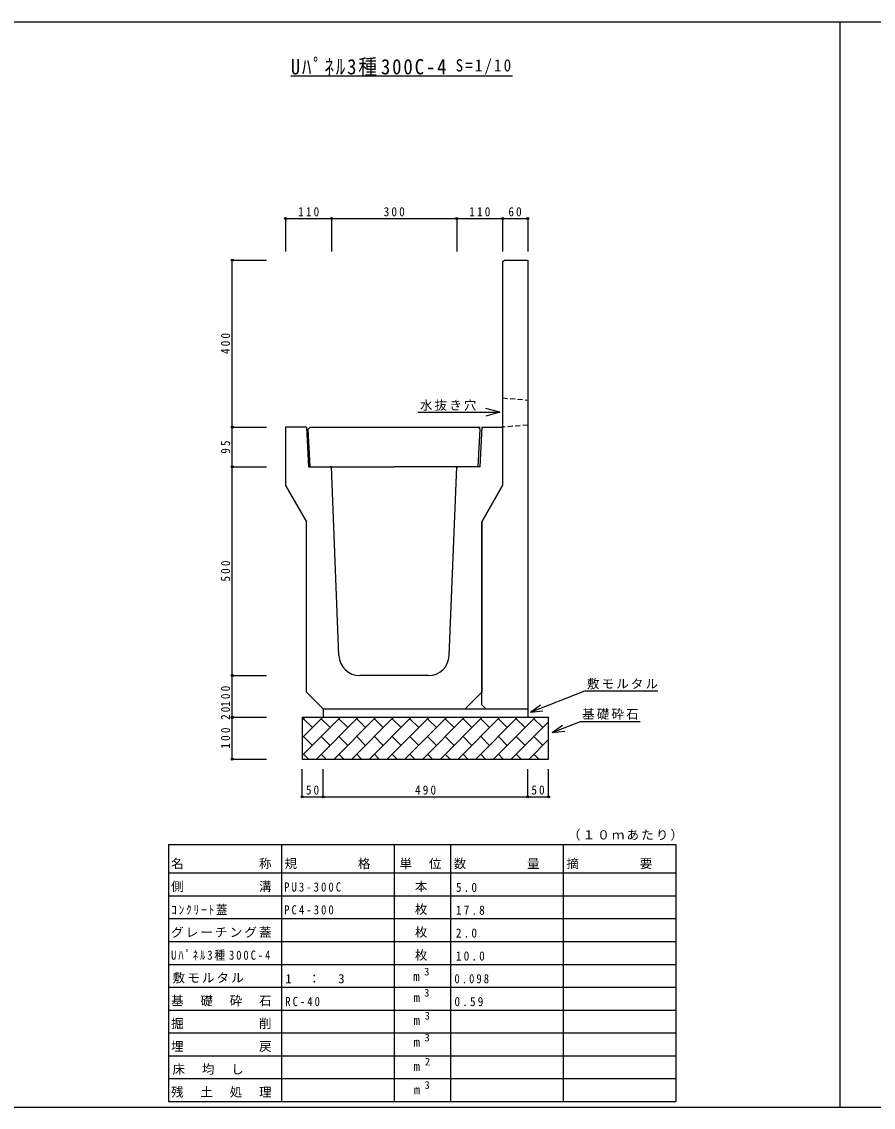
# Model space of a CAD drawing. Units: millimetres at full size, sheet at 1:10. Extents: x -3772 to 4228, y -1145 to 1455.
# Drawn here: x -1731 to 308, y -1145 to 1455 of the extents above; entities that cross this region are included whole.
import ezdxf
from ezdxf.enums import TextEntityAlignment as Align

# ---------------------------------------------------------------- set-up
doc = ezdxf.new("R2010")
doc.units = ezdxf.units.MM
doc.header["$LTSCALE"] = 10
doc.header["$PDMODE"] = 32
doc.header["$PDSIZE"] = 5
doc.linetypes.add('DASHED1', pattern=[1.8, 1.2, -0.6])
doc.layers.add('0-0_通り芯', color=3, linetype='Continuous')
doc.layers.add('0-3_建具', color=7, linetype='Continuous')
doc.styles.add('ＭＳ ゴシック', font='')
doc.styles.get('ＭＳ ゴシック').set_extended_font_data('MS Gothic')

msp = doc.modelspace()

# ---------------------------------------------------------------- linework, layer by layer
at = {"layer": '0-0_通り芯', "color": 2}
for p, q in [((228.1, 1455.3), (228.1, -1144.7)), ((228.1, -1144.7), (4228.1, -1144.7))]:
    msp.add_line(p, q, dxfattribs=at)
at = {"layer": '0-0_通り芯'}
for p, q in [((-574.4, 884.26), (-579.4, 879.26)), ((-579.4, 879.26), (-579.4, 344.26)), ((-1049.4, 484.26), (-1044.4, 389.26)), ((-1040.4, 484.26), (-1045.14, 479.26)), ((-1040.4, 389.26), (-1045.14, 479.26)), ((-1040.4, 484.26), (-633.4, 484.26)), ((-638.4, 484.26), (-633.66, 479.26)), ((-638.4, 389.26), (-633.66, 479.26)), ((-629.4, 484.26), (-634.4, 389.26)), ((-629.4, 484.26), (-579.4, 484.26)), ((-1044.4, 389.26), (-839.4, 389.26)), ((-634.4, 389.26), (-839.4, 389.26)), ((-1099.4, 344.26), (-1049.4, 257.66)), ((-579.4, 344.26), (-629.4, 257.66)), ((-579.4, 344.26), (-629.4, 257.66)), ((-629.4, 257.26), (-579.4, 344.26)), ((-629.4, 257.66), (-629.4, -150.74)), ((-629.4, -180.74), (-629.4, 257.26)), ((-757.44, -110.74), (-921.36, -110.74)), ((-669.4, -190.74), (-629.4, -150.74)), ((-629.4, -180.74), (-619.4, -190.74)), ((-1009.4, -190.74), (-1009.4, -210.74)), ((-1009.4, -190.74), (-524.4, -190.74)), ((-619.4, -190.74), (-519.4, -190.74)), ((-519.4, -190.74), (-519.4, -210.74)), ((-1059.4, -210.74), (-1059.4, -310.74)), ((-1059.4, -302.28), (-967.86, -210.74)), ((-1059.4, -259.86), (-1010.29, -210.74)), ((-1059.4, -217.43), (-1052.71, -210.74)), ((-1059.4, -210.74), (-469.4, -210.74)), ((-1034.96, -235.42), (-1056.17, -214.2)), ((-1025.43, -310.74), (-925.43, -210.74)), ((-992.53, -235.42), (-1013.75, -214.2)), ((-983.01, -310.74), (-883.01, -210.74)), ((-950.11, -235.42), (-971.32, -214.2)), ((-940.58, -310.74), (-840.58, -210.74)), ((-907.68, -235.42), (-928.89, -214.2)), ((-898.15, -310.74), (-798.15, -210.74)), ((-865.25, -235.42), (-886.47, -214.2)), ((-855.73, -310.74), (-755.73, -210.74)), ((-822.83, -235.42), (-844.04, -214.2)), ((-813.3, -310.74), (-713.3, -210.74)), ((-780.4, -235.42), (-801.62, -214.2)), ((-770.87, -310.74), (-670.87, -210.74)), ((-737.98, -235.42), (-759.19, -214.2)), ((-728.45, -310.74), (-628.45, -210.74)), ((-695.55, -235.42), (-716.76, -214.2)), ((-686.02, -310.74), (-586.02, -210.74)), ((-653.12, -235.42), (-674.34, -214.2)), ((-643.6, -310.74), (-543.6, -210.74)), ((-610.7, -235.42), (-631.91, -214.2)), ((-601.17, -310.74), (-501.17, -210.74)), ((-568.27, -235.42), (-589.48, -214.2)), ((-558.74, -310.74), (-469.4, -221.4)), ((-525.84, -235.42), (-547.06, -214.2)), ((-483.42, -235.42), (-504.63, -214.2)), ((-469.4, -310.74), (-469.4, -210.74)), ((-1034.96, -277.84), (-1056.17, -256.63)), ((-992.53, -277.84), (-1013.75, -256.63)), ((-950.11, -277.84), (-971.32, -256.63)), ((-907.68, -277.84), (-928.89, -256.63)), ((-865.25, -277.84), (-886.47, -256.63)), ((-822.83, -277.84), (-844.04, -256.63)), ((-780.4, -277.84), (-801.62, -256.63)), ((-737.98, -277.84), (-759.19, -256.63)), ((-695.55, -277.84), (-716.76, -256.63)), ((-653.12, -277.84), (-674.34, -256.63)), ((-610.7, -277.84), (-631.91, -256.63)), ((-568.27, -277.84), (-589.48, -256.63)), ((-525.84, -277.84), (-547.06, -256.63)), ((-483.42, -277.84), (-504.63, -256.63)), ((-516.32, -310.74), (-469.4, -263.83)), ((-1059.4, -310.74), (-469.4, -310.74)), ((-1044.49, -310.74), (-1056.17, -299.06)), ((-1002.06, -310.74), (-1013.75, -299.06)), ((-959.63, -310.74), (-971.32, -299.06)), ((-917.21, -310.74), (-928.89, -299.06)), ((-874.78, -310.74), (-886.47, -299.06)), ((-832.36, -310.74), (-844.04, -299.06)), ((-789.93, -310.74), (-801.62, -299.06)), ((-747.5, -310.74), (-759.19, -299.06)), ((-705.08, -310.74), (-716.76, -299.06)), ((-662.65, -310.74), (-674.34, -299.06)), ((-620.22, -310.74), (-631.91, -299.06)), ((-577.8, -310.74), (-589.48, -299.06)), ((-535.37, -310.74), (-547.06, -299.06)), ((-492.94, -310.74), (-504.63, -299.06))]:
    msp.add_line(p, q, dxfattribs=at)
at = {"layer": '0-0_通り芯', "linetype": 'DASHED1'}
for p, q in [((-579.4, 554.26), (-519.4, 549.26)), ((-519.4, 489.26), (-579.4, 484.26))]:
    msp.add_line(p, q, dxfattribs=at)
at = {"layer": '0-0_通り芯', "color": 2}
for points in [[(-3771.9, 1455.3), (4228.1, 1455.3), (4228.1, -1144.7)], [(-3771.9, -1144.7), (-1771.9, -1144.7), (228.1, -1144.7)]]:
    msp.add_lwpolyline(points, dxfattribs=at)
at = {"layer": '0-0_通り芯'}
for points in [[(-574.4, 884.26), (-519.4, 884.26), (-519.4, -190.74)], [(-1049.4, 484.26), (-1099.4, 484.26), (-1099.4, 344.26)], [(-971.32, -62.74), (-989.4, 389.26), (-992.37, 389.26)], [(-707.48, -62.74), (-689.4, 389.26), (-686.43, 389.26)], [(-1009.4, -190.74), (-1049.4, -150.74), (-1049.4, 257.66)]]:
    msp.add_lwpolyline(points, dxfattribs=at)
for centre, start, end in [((-921.36, -60.74), 182.2906, 270), ((-757.44, -60.74), 270, 357.70938)]:
    msp.add_arc(centre, 50, start, end, dxfattribs=at)
at = {"layer": '0-3_建具'}
for p, q in [((-1086.9, 1325.3), (-556.23, 1325.3)), ((-1099.4, 983.92), (-989.4, 983.92)), ((-1099.4, 983.92), (-1099.4, 904.92)), ((-989.4, 983.92), (-989.4, 904.92)), ((-989.4, 983.92), (-689.4, 983.92)), ((-689.4, 983.92), (-689.4, 904.92)), ((-689.4, 983.92), (-579.4, 983.92)), ((-579.4, 983.92), (-579.4, 904.92)), ((-579.4, 983.92), (-519.4, 983.92)), ((-519.4, 983.92), (-519.4, 904.92)), ((-1226.82, 484.26), (-1226.82, 884.26)), ((-1226.82, 884.26), (-1144.62, 884.26)), ((-586.53, 519.75), (-619.45, 510.57)), ((-1226.82, 389.26), (-1226.82, 484.26)), ((-1226.82, 484.26), (-1144.62, 484.26)), ((-1226.82, -110.74), (-1226.82, 389.26)), ((-1226.82, 389.26), (-1144.62, 389.26)), ((-1226.82, -210.74), (-1226.82, -110.74)), ((-1226.82, -110.74), (-1144.62, -110.74)), ((-512.91, -198.28), (-383.01, -147.37)), ((-383.01, -147.37), (-207.83, -147.37)), ((-512.91, -198.28), (-488.77, -180.48)), ((-512.91, -198.28), (-483.1, -194.94)), ((-1226.82, -310.74), (-1226.82, -210.74)), ((-1226.82, -210.74), (-1144.62, -210.74)), ((-460.58, -247.32), (-393.27, -221.02)), ((-460.58, -247.32), (-436.42, -229.54)), ((-393.27, -221.02), (-250.24, -221.02)), ((-460.58, -247.32), (-430.77, -244)), ((-1226.82, -310.74), (-1144.62, -310.74)), ((-1059.4, -401.02), (-1059.4, -335.12)), ((-1009.4, -401.02), (-1009.4, -335.12)), ((-519.4, -401.02), (-519.4, -335.12)), ((-469.4, -401.02), (-469.4, -335.12)), ((-1059.4, -401.02), (-1009.4, -401.02)), ((-1009.4, -401.02), (-519.4, -401.02)), ((-519.4, -401.02), (-469.4, -401.02)), ((-1379.4, -514.98), (-164.4, -514.98)), ((-1379.4, -514.98), (-1379.4, -1130.58)), ((-1109.4, -514.98), (-1109.4, -1130.58)), ((-839.4, -514.98), (-839.4, -1130.58)), ((-704.4, -514.98), (-704.4, -1130.58)), ((-434.4, -514.98), (-434.4, -1130.58)), ((-164.4, -514.98), (-164.4, -1130.58)), ((-1379.4, -583.38), (-164.4, -583.38)), ((-1379.4, -638.1), (-164.4, -638.1)), ((-1379.4, -692.82), (-164.4, -692.82)), ((-1379.4, -747.54), (-164.4, -747.54)), ((-1379.4, -802.54), (-164.4, -802.54)), ((-1379.4, -856.98), (-164.4, -856.98)), ((-1379.4, -911.7), (-164.4, -911.7)), ((-1379.4, -966.42), (-164.4, -966.42)), ((-1379.4, -1021.14), (-164.4, -1021.14)), ((-1379.4, -1075.86), (-164.4, -1075.86)), ((-1379.4, -1130.58), (-164.4, -1130.58)), ((-1293.9, -1130.58), (-384.9, -1130.58))]:
    msp.add_line(p, q, dxfattribs=at)
msp.add_lwpolyline([(-782.84, 519.75), (-586.53, 519.75), (-619.45, 528.93)], dxfattribs=at)
for p in [(-1099.4, 983.92), (-989.4, 983.92), (-689.4, 983.92), (-579.4, 983.92), (-519.4, 983.92), (-1226.82, 884.26), (-1226.82, 484.26), (-1226.82, 389.26), (-1226.82, -110.74), (-1226.82, -210.74), (-1226.82, -310.74), (-1059.4, -401.02), (-1009.4, -401.02), (-519.4, -401.02), (-469.4, -401.02)]:
    msp.add_point(p, dxfattribs=at)

# ---------------------------------------------------------------- texts
at = {"layer": '0-3_建具', "style": 'ＭＳ ゴシック'}
for p in [(-793.48, -848.72), (-792.58, -899.34), (-792.58, -954.06), (-792.58, -1006.04), (-792.49, -1064.18), (-792.31, -1120.27)]:
    msp.add_text('m', height=21.99, dxfattribs=at).set_placement(p, align=Align.BOTTOM_LEFT)
at = {"layer": '0-3_建具', "color": 4, "style": 'ＭＳ ゴシック'}
for s, p in [('3', (-767.38, -834.36)), ('3', (-767.38, -884.98)), ('3', (-766.21, -940.04)), ('3', (-766.48, -992.3)), ('2', (-765.58, -1049.82)), ('3', (-766.48, -1105.91))]:
    msp.add_text(s, height=18.33, dxfattribs=at).set_placement(p, align=Align.BOTTOM_LEFT)
at = {"layer": '0-3_建具', "color": 3, "insert": (-1086.9, 1325.3), "char_height": 36.66, "attachment_point": 7, "style": 'ＭＳ ゴシック'}
msp.add_mtext('\\T1.2;\\W0.9;Uﾊﾟﾈﾙ3種300C-4', dxfattribs=at)
at = {"layer": '0-3_建具', "attachment_point": 7, "style": 'ＭＳ ゴシック'}
for s, insert, char_height in [('\\T1.28;\\W0.9;S=1/10', (-691.96, 1328.99), 29.33), ('\\T1.38;\\W0.9;110', (-1069.4, 988.92), 21.99), ('\\T1.38;\\W0.9;300', (-864.4, 988.92), 21.99), ('\\T1.38;\\W0.9;110', (-659.4, 988.92), 21.99), ('\\T1.36;\\W0.9;60', (-565.65, 988.92), 21.99), ('\\T1.17;水抜き穴', (-777.62, 523.31), 21.99), ('\\T1.17;敷モルタル', (-377.79, -143.8), 21.99), ('\\T1.17;基礎砕石', (-389.1, -216.06), 21.99), ('\\T1.36;\\W0.9;50', (-1050.65, -396.02), 21.99), ('\\T1.38;\\W0.9;490', (-789.4, -396.02), 21.99), ('\\T1.36;\\W0.9;50', (-510.65, -396.02), 21.99), ('\\T1.17;（１０ｍあたり）', (-423.15, -506.04), 21.99), ('\\T1.17;名\u3000\u3000\u3000\u3000\u3000称', (-1373.4, -574.44), 21.99), ('\\T1.17;規\u3000\u3000\u3000\u3000格', (-1101.65, -574.44), 21.99), ('\\T1.17;単\u3000位', (-826.4, -574.44), 21.99), ('\\T1.17;数\u3000\u3000\u3000\u3000量', (-696.65, -574.44), 21.99), ('\\T1.17;摘\u3000\u3000\u3000\u3000要', (-426.65, -574.44), 21.99), ('\\T1.17;側\u3000\u3000\u3000\u3000\u3000溝', (-1373.4, -629.16), 21.99), ('\\T1.39;\\W0.85;PU3-300C', (-1102.65, -628.37), 21.99), ('\\T1.17;\u3000本', (-824.65, -629.16), 21.99), ('\\T1.38;\\W0.9;5.0', (-691.4, -629.16), 21.99), ('\\T1.33;\\W0.9;ｺﾝｸﾘｰﾄ蓋', (-1373.4, -683.88), 21.99), ('\\T1.39;\\W0.85;PC4-300', (-1102.65, -683.09), 21.99), ('\\T1.17;\u3000枚', (-824.65, -683.88), 21.99), ('\\T1.38;\\W0.9;17.8', (-691.4, -683.88), 21.99), ('\\T1.17;グレーチング蓋', (-1373.4, -738.6), 21.99), ('\\T1.17;\u3000枚', (-824.65, -738.6), 21.99), ('\\T1.38;\\W0.9;2.0', (-691.4, -738.6), 21.99), ('\\T1.36;\\W0.85;Uﾊﾟﾈﾙ3種300C-4', (-1373.4, -793.6), 21.99), ('\\T1.17;\u3000枚', (-824.65, -793.6), 21.99), ('\\T1.38;\\W0.9;10.0', (-691.4, -793.6), 21.99), ('\\T1.17;敷モルタル', (-1369.9, -848.04), 21.99), ('\\T1.21;1\u3000：\u30003', (-1099.9, -848.04), 21.99), ('\\T1.38;\\W0.85;0.098', (-694.9, -848.04), 21.99), ('\\T1.17;基\u3000礎\u3000砕\u3000石', (-1373.4, -902.76), 21.99), ('\\T1.38;\\W0.85;RC-40', (-1099.9, -902.76), 21.99), ('\\T1.38;\\W0.9;0.59', (-694.9, -902.76), 21.99), ('\\T1.17;掘\u3000\u3000\u3000\u3000\u3000削', (-1373.4, -957.48), 21.99), ('\\T1.17;埋\u3000\u3000\u3000\u3000\u3000戻', (-1373.4, -1012.2), 21.99), ('\\T1.17;床\u3000均\u3000し', (-1369.9, -1066.92), 21.99), ('\\T1.17;残\u3000土\u3000処\u3000理', (-1373.4, -1121.64), 21.99)]:
    msp.add_mtext(s, dxfattribs=dict(at, insert=insert, char_height=char_height))
at = {"layer": '0-3_建具', "char_height": 21.99, "attachment_point": 7, "rotation": 90, "style": 'ＭＳ ゴシック'}
for s, insert in [('\\T1.38;\\W0.9;400', (-1231.82, 659.26)), ('\\T1.36;\\W0.9;95', (-1231.82, 420.51)), ('\\T1.38;\\W0.9;500', (-1231.82, 114.26)), ('\\T1.38;\\W0.9;100', (-1231.82, -185.74)), ('\\T1.36;\\W0.9;20', (-1231.82, -216.99)), ('\\T1.38;\\W0.9;100', (-1231.82, -285.74))]:
    msp.add_mtext(s, dxfattribs=dict(at, insert=insert))

doc.saveas('drawing.dxf')
